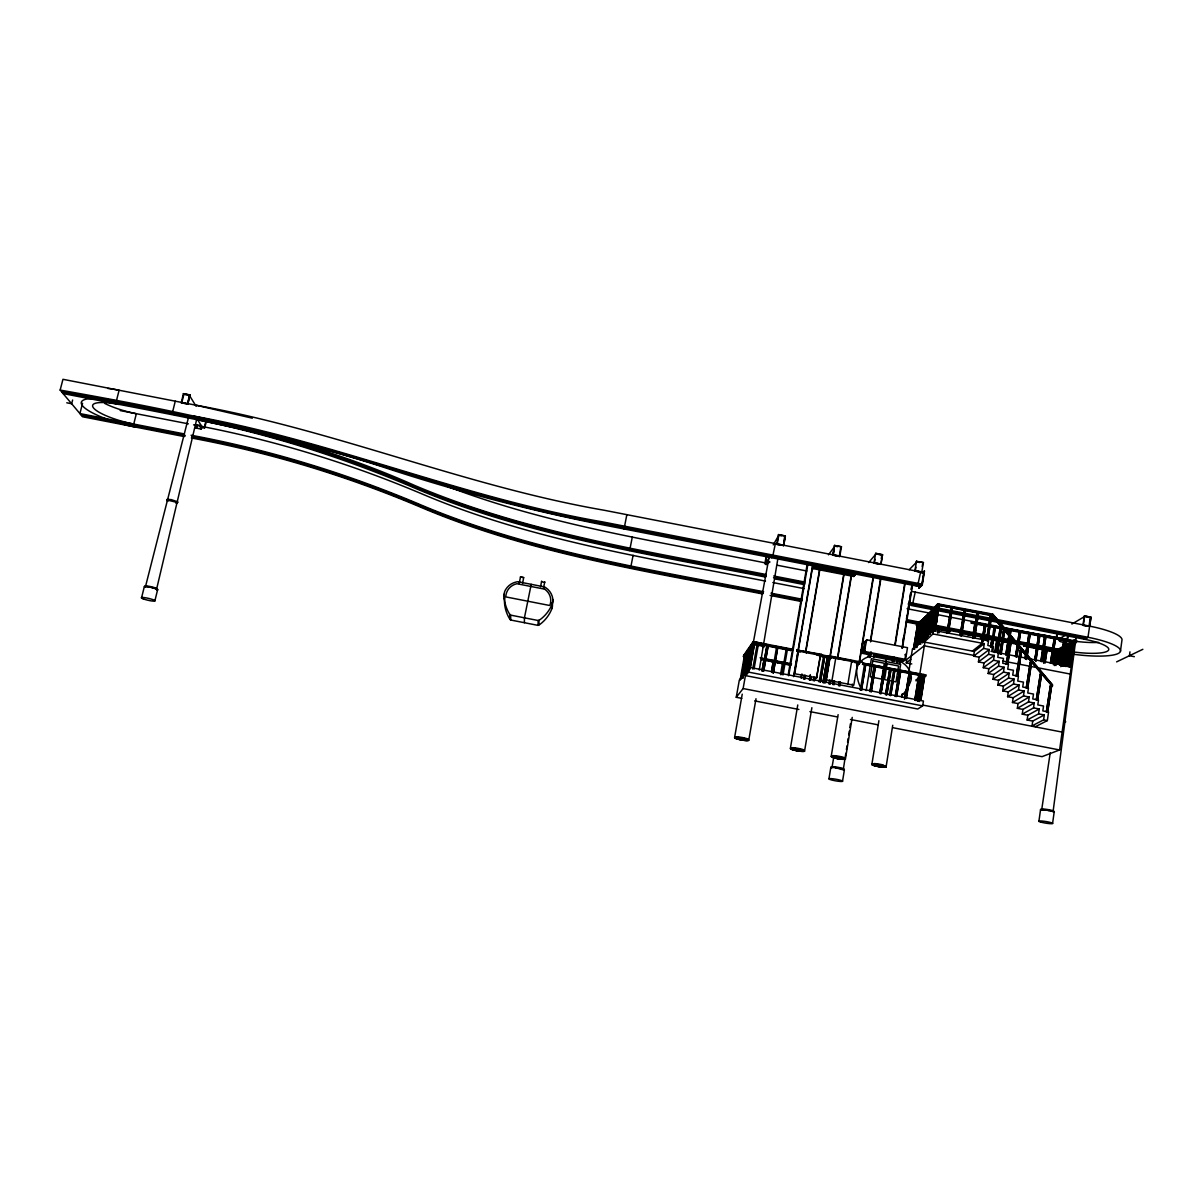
<?xml version="1.0" encoding="UTF-8"?>
<svg xmlns="http://www.w3.org/2000/svg" width="1203" height="1203" viewBox="0 0 1203 1203"><rect width="100%" height="100%" fill="white"/><g stroke="black" fill="none" stroke-linecap="round" stroke-linejoin="round"><path stroke-width="1.5" d="M523.666 577.59L520.508 576.974L523.666 577.59L522.643 583.275M524.388 622.703L524.433 617.816L531.215 584.327M201.833 426.464L201.202 429.065L195.818 428.012L197.127 425.877L195.954 424.629L197.127 425.877M196.706 427.636L196.796 425.336L195.924 425.17M201.202 429.065L200.45 426.057L201.337 425.682L195.954 424.629M504.207 594.026L504.192 594.432A36.902 36.195 3.4 0 0 509.125 613.35L510.553 615.109L538.237 620.522L540.327 619.455A36.917 36.18 -0.2 0 0 552.252 603.846L552.388 603.455A9.007 8.842 3.8 0 0 552.884 599.771L552.824 598.989A16.406 16.105 2.5 0 0 545.876 587.756L544.929 587.169A3.624 3.549 3.7 0 0 543.891 586.808L518.553 581.846A3.624 3.549 0 0 0 517.516 581.786L516.358 581.966A16.421 16.105 -0.1 0 0 505.546 589.726L505.185 590.432A9.007 8.827 -1 0 0 504.207 594.026L504.433 599.665A36.346 35.684 3.2 0 0 509.305 618.297L510.719 620.026L537.982 625.365L540.027 624.312A36.361 35.654 -0.4 0 0 551.786 608.929L551.921 608.538A8.872 8.707 3.7 0 0 552.418 604.914L552.342 604.132A16.165 15.88 2.4 0 0 552.087 602.673M537.982 625.365L538.237 620.522M538.794 625.199L539.064 620.357M541.576 581.741L544.733 582.357M551.921 608.538L552.884 599.771M1053.061 811.739L1076.099 637.44M1120.429 651.379L1121.918 640.402A46.737 9.835 7.7 0 0 1089.542 626.116L911.558 591.41M1129.963 651.861L1129.452 655.725L1134.369 656.688M1069.723 666.823L1071.256 666.853L1074.715 642.131L1073.557 641.921L1069.723 666.823L1073.196 642.116L1074.715 642.131L1059.602 749.965L1042.009 756.657L892.821 727.695M1074.084 640.071L1073.918 641.244L1076.324 641.71L1076.49 640.537L1074.084 640.071L1063.903 645.936M1070.926 667.048L1069.723 666.823L1070.926 667.048L1074.715 642.131L1073.196 642.116M1075.828 642.748L1076.655 641.154L1075.828 642.748L971.302 623.169L971.483 621.996L1072.971 640.477M1052.61 823.243L1054.204 811.89M1082.895 625.274L1084.399 615.906L1090.971 617.184L1089.692 626.432L1082.895 625.274L1089.692 626.432M1083.407 624.913L1084.58 616.568L1090.249 617.665L1089.076 626.026M938.31 608.974L1086.79 637.921L1087.978 637.274L1090.971 617.184M1054.745 665.379L1056.565 652.507L1055.091 652.477L1053.512 663.5M1032.054 725.86L1043.602 719.875L1044.309 714.958L1032.73 721.063L1032.054 725.86L1035.693 726.552L1047.347 720.582L1048.565 711.996L1042.836 710.913L1043.527 706.011L1037.798 704.928L1038.505 700.026L1032.775 698.943L1033.482 694.056L1027.753 692.973L1028.46 688.086L1022.73 687.018L1023.452 682.131L1017.738 681.063L1018.445 676.191L1012.731 675.109L1013.437 670.251L1007.738 669.184L1008.46 664.327L1002.746 663.244L1003.467 658.402L997.768 657.334L998.49 652.477L992.791 651.409L993.513 646.582L987.828 645.5L988.55 640.673L933.483 630.342L924.776 638.522L924.22 642.056L974.325 651.44L984.295 643.605L932.911 633.951L924.22 642.056M937.723 603.816L939.137 604.492L937.723 603.816L937.528 605.019L939.513 605.951L929.904 615.951L927.513 615.5L937.528 605.019L991.919 615.771L1052.369 686.221L1052.535 685.003L992.655 614.101L937.723 603.816L927.693 614.342L930.084 614.778L934.896 609.771M1055.918 663.876L1057.753 650.943L1059.257 650.988L1057.422 663.921M1055.993 665.545L1058.099 650.763L1059.257 650.988M1064.294 639.801L1064.038 641.62C1067.211 642.582 1056.475 642.643 1059.738 638.913M1057.076 664.101L1058.911 651.169M1060.339 640.898L1061.151 638.763L1060.339 640.898L1059.467 640.733M1058.354 664.251L1060.46 649.409L1061.963 649.44L1059.858 664.297M1058.685 664.071L1060.79 649.214L1061.963 649.44M1059.783 662.627L1061.362 651.485M1060.069 665.003L1063.888 640.116L1065.091 640.342L1061.272 665.229L1060.069 665.003L1061.587 665.033L1065.166 639.966M1060.384 664.808L1063.888 640.116M1060.971 663.424L1061.708 658.236M1062.204 654.763L1062.941 649.575M1038.896 821.408L1040.49 810.1A7.143 0.842 9.2 0 1 1047.497 810.16A7.143 0.842 9.2 0 1 1054.099 812.311M1060.82 666.703L1063.527 647.65L1064.354 648.071M1062.084 666.041L1064.79 646.928L1066.309 646.958L1065.136 646.733L1062.429 665.861M1063.257 666.267L1066.249 646.387M1063.602 666.086L1066.384 646.297M1064.61 666.297L1067.557 645.349M1064.956 666.116L1067.918 645.154L1069.091 645.379L1066.144 666.342M1065.783 666.522L1068.505 647.319M1067.151 666.552L1070.369 643.74L1071.903 643.77L1068.7 666.597M1067.497 666.372L1070.715 643.545L1071.903 643.77M1068.339 666.793L1071.557 643.966M1034.234 702.988L1022.941 709.394L1022.249 714.161L1033.527 707.89L1034.234 702.988L1028.505 701.905L1017.347 708.326L1018.054 703.56L1029.212 697.018L1028.505 701.905M1044.64 636.507L1041.091 661.184L1042.294 661.409L1045.843 636.733L1044.64 636.507L1040.79 661.379L1042.294 661.409M1040.324 674.056L1036.324 699.845L1040.324 674.056L1041.557 674.297L1037.572 700.086L1041.557 674.297M1041.993 661.605L1045.843 636.733M1043.663 663.033L1045.843 649.966L1043.993 662.853M1045.091 661.424L1047.001 650.191L1045.151 663.079M1039.272 708.973L1027.828 715.229L1027.136 720.011L1038.565 713.875L1039.272 708.973L1033.527 707.89M1054.264 638.312L1050.43 663.199L1054.264 638.312L1055.467 638.537L1051.633 663.424M1051.888 661.665L1055.467 638.537M1056.189 638.988L1056.941 633.695M1053.181 662.988L1055.091 651.755L1053.257 664.642M1056.655 638.823L1057.347 634.041M1050.354 685.951L1046.384 711.815L1050.354 685.951L1051.602 686.191L1047.633 712.041L1051.602 686.191M1053.843 663.319L1055.422 652.297M1054.339 663.199L1055.903 652.176L1054.76 651.951M1054.399 665.56L1056.249 651.981M1025.091 658.432L1028.971 633.575L1030.174 633.801L1026.58 658.462L1025.091 658.432L1028.971 633.575M1025.482 659.274C1026.565 641.349 1030.264 642.928 1026.64 659.485M1026.294 658.658L1030.174 633.801M1024.189 691.048L1013.167 697.74L1012.46 702.507L1023.482 695.935L1024.189 691.048L1018.475 689.966L1007.588 696.687L1008.294 691.92L1019.182 685.093L1018.475 689.966M1026.294 687.921L1030.294 662.191L1031.542 662.432L1027.843 687.981L1026.294 687.921L1030.294 662.191M1027.527 688.161L1031.542 662.432M1034.715 660.252L1036.234 660.267L1034.715 660.252L1038.595 635.364L1039.798 635.59L1035.888 661.274M1035.001 659.214L1036.324 650.026M1035.016 660.041L1038.595 635.364M1035.572 661.47L1039.798 635.59M1009.182 673.199L998.55 680.327L997.843 685.063L1008.475 678.071L1009.182 673.199L1003.482 672.116L992.986 679.274L993.693 674.537L1004.189 667.259L1003.482 672.116M1016.941 656.658L1015.738 656.417L1019.362 631.77L1020.565 631.996L1016.941 656.658L1015.452 656.627L1019.362 631.77M1015.873 656.372L1017.422 645.785M1016.655 656.853L1020.565 631.996M1014.189 679.139L1003.422 686.116L1002.716 690.868L1013.467 684.011L1014.189 679.139L1008.475 678.071M1019.377 644.206L1019.542 643.079L995.964 639.034L995.798 640.161L1018.761 644.597M1016.279 676.041L1020.309 650.357L1021.542 650.597L1017.828 676.071L1016.279 676.041L1020.309 650.357M1017.527 676.266L1021.542 650.597M1057.287 652.567L1023.768 646.086L1023.933 644.943L1056.339 650.703M1023.768 646.086L1024.565 644.552M1000.415 626.793L996.355 652.342L1000.415 626.793L1001.648 627.019L997.588 652.582M997.858 650.763L1001.648 627.019M999.783 653.68L1003.723 628.838L1004.911 629.064L1001.257 653.695L999.783 653.68L1003.723 628.838M988.836 668.748L988.129 673.485L998.49 666.191L999.212 661.334L993.513 660.267L983.287 667.71L988.836 668.748L999.212 661.334M1000.986 653.906L1004.37 631.034M1005.828 654.823L1009.753 629.966L1010.956 630.192L1007.317 654.838L1005.828 654.823L1009.753 629.966M1007.031 655.049L1008.595 644.492M1009.122 640.973L1010.956 630.192M1006.31 664.176L1010.355 638.567L1011.588 638.793L1007.828 664.206L1006.31 664.176L1010.355 638.567M1007.543 664.402L1011.588 638.793M939.032 605.711L935.092 630.913L938.896 605.65L937.919 605.485L933.859 630.673L935.092 630.913L939.272 605.47L937.919 605.485L933.859 630.673L939.272 605.47M982.129 641.064L984.52 625.244L985.723 625.47L983.332 641.289M982.866 639.605L982.325 643.229L972.4 651.079M983.332 639.74L985.723 625.47M983.573 648.432L989.257 649.5L979.152 657.199L973.618 656.161L983.573 648.432L984.295 643.605M990.505 615.049L986.43 640.537L990.505 615.049L991.738 615.274L987.663 640.778L991.738 615.274M983.287 667.71L983.994 662.973L994.234 655.409L988.535 654.342L978.445 661.936L983.994 662.973M988.535 654.342L989.257 649.5M990.52 647.079L991.904 639.545L990.806 646.883M990.941 646.597L994.114 627.034L995.317 627.259L991.889 650.131M991.678 647.304L992.49 641.8M991.964 647.109L995.317 627.259M996.385 639.77L996.55 638.628M993.513 660.267L994.234 655.409M994.761 652.537L996.896 639.996L995.061 652.357M1050.234 752.627L1041.678 809.89M1063.226 665.83L1067.647 636.282M971.302 623.169L971.994 621.56M972.535 637.71L974.926 623.44L976.129 623.665L973.994 637.725M972.791 637.5L974.926 623.44M977.377 612.598L973.272 638.071L977.377 612.598L978.61 612.823L974.505 638.312L978.61 612.823M973.618 656.161L974.325 651.44M978.445 661.936L979.152 657.199M981.874 641.274L984.52 625.244M935.092 630.913L938.941 605.695M960.129 635.605L964.25 610.147L965.483 610.372L961.618 635.62L960.129 635.605L964.25 610.147M960.986 632.928L961.152 631.786L984.129 636.237L983.964 637.364L960.43 633.334M961.362 635.846L965.483 610.372M845.829 753.273L843.243 769.86L835.619 767.725M846.401 749.589L846.972 745.905M847.559 742.206L848.13 738.522M848.701 734.838L849.273 731.153M849.859 727.469L850.431 723.785M937.498 632.913L938.34 629.034L939.483 629.259L938.911 632.928M937.769 632.703L938.34 629.034M951.152 607.68L946.987 633.139L951.152 607.68L952.37 607.921L948.22 633.379M948.505 631.575L952.37 607.921M926.957 627.229L949.859 631.65L950.565 630.116L924.115 624.989M949.859 631.65L950.565 630.116M921.408 639.184L922.22 633.996M922.761 630.537L923.318 627.079M923.859 623.62C926.686 620.989 922.1 618.808 924.4 620.162M921.107 642.432L924.656 619.951M922.596 642.763L921.423 642.537L925.513 617.996L926.686 618.222L922.851 642.552M923.964 634.071L924.521 630.598M925.062 627.124L925.603 623.65M923.453 640.913L927.558 616.237L928.731 616.477L925.167 639.184M923.438 626.537L916.385 625.184L927.844 614.372L930.205 614.823L918.701 625.62M914.671 700.296L918.897 674.898L920.115 675.124L915.889 700.537M918.897 674.898L914.927 700.131L916.145 700.372M925.182 637.65L925.739 634.146M915.678 699.966L929.468 613.801L930.671 614.026L926.566 638.868M916.175 698.732L920.115 675.124M917.438 701.199L921.348 677.755L922.566 677.981L918.912 701.274M927.693 634.793L928.806 629.094M917.694 701.033L921.348 677.755M927.739 636.417L931.859 611.41L933.077 611.635L929.468 634.658M929.423 631.349L930.25 627.47L929.107 627.259M918.927 699.65L919.498 696.071M920.34 690.702L920.896 687.124M921.453 683.545L922.566 677.981M929.393 632.973L930.25 627.47M919.498 699.86L923.423 676.281L924.641 676.522L920.972 699.92M919.468 701.484L923.423 676.281M934.295 608.974L930.145 634.161L934.295 608.974L935.513 609.199L931.889 632.387M920.716 700.101L924.641 676.522M932.205 629.034L933.889 618.342M934.445 614.778L935.513 609.199M936.761 606.507L932.596 631.861L936.761 606.507L937.994 606.748L934.34 630.086M921.468 679.289L926.145 674.943L862.762 663.139L862.566 664.342L923.002 676.041L923.182 674.838L862.762 663.139M932.911 633.951L933.483 630.342M934.099 630.462L938.039 605.229M751.048 646.733L752.236 646.973L751.048 646.733L745.86 675.665L917.739 709.003L922.671 705.89L923.438 701.048L749.394 667.304L746.687 670.913M886.055 767.108A7.323 0.947 9.8 0 0 876.611 764.416A7.323 0.947 9.8 0 0 874.235 765.649A7.323 0.947 9.8 0 0 886.055 767.108L892.731 725.259M915.227 592.132L912.641 603.966M897.754 660.191L903.273 661.259L905.618 659.409L907.483 647.68L866.777 639.816L862.22 644.086M920.671 571.921L917.949 584.327M911.784 663.936L906.28 662.868L906.821 659.439L924.205 645.8L975.317 655.695M922.115 573.094L924.46 571.169L922.25 585.109L919.107 587.966L919.408 584.447M922.175 566.553L922.716 563.079M901.739 697.394L902.28 693.936M919.107 587.966L919.663 584.508M901.979 697.229L902.521 693.77M916.536 561.23L914.836 571.004L921.739 572.327L923.423 562.553L916.385 561.38L923.423 562.553M194.51 417.23C333.066 441.907 463.245 498.659 601.966 522.734L921.047 584.929L921.919 584.132L923.769 572.523L604.267 510.267C465.441 486.253 334.93 430.193 196.345 405.276M918.866 587.906L922.009 585.064L924.22 571.109M904.445 699.184L905.588 691.981M908.731 672.146L912.415 648.988L927.979 636.207M916.385 625.184L927.844 614.372M909.182 673.018L904.942 698.417L909.182 673.018L910.4 673.244L906.4 698.477M917.062 623.635L916.881 624.763L950.4 631.244M913.513 648.853L917.528 624.808L913.513 648.853L914.912 648.883L913.754 648.658M906.43 696.853L910.4 673.244M915.543 643.575L916.115 639.906M916.701 636.237L917.287 632.567M917.859 628.898L918.686 625.034L915.197 647.049M916.626 647.515L915.453 647.289L919.498 623.124L920.656 623.349L916.866 647.319M919.498 623.124L915.453 647.289M916.731 644.011L917.303 640.342M917.889 636.673L918.46 633.004M919.047 629.349L919.618 625.68M920.49 620.673L920.31 621.816L922.641 622.267M916.972 643.816L919.573 627.304M917.784 640.146L918.37 636.462M918.957 632.778L919.829 627.244M917.423 645.725L921.483 621.44L922.641 621.665L919.137 643.906M917.678 645.53L921.483 621.44M923.483 619.725L919.408 644.131L920.836 644.161M923.754 617.876L923.573 619.019L925.919 619.485M871.874 764.356L878.897 720.687M885.709 694.462L889.754 669.244L890.972 669.485L886.927 694.702L885.468 694.642L889.754 669.244M886.686 694.868L890.972 669.485M892.16 661.665L892.761 657.996M894.821 645.109L904.867 582.538M895.258 644.748L905.303 582.117M893.603 660.447L894.145 657.079M894.07 661.575L894.611 658.191M889.363 695.394L893.649 669.996L894.852 670.236L890.821 695.454M890.581 695.635L894.852 670.236M896.897 662.823L897.438 659.455M897.633 662.267L898.175 658.883M899.423 663.079L900.009 659.394M902.942 640.988L903.528 637.304M906.476 618.898L907.062 615.214M907.648 611.545L909.408 600.492M909.994 596.823L910.596 593.139M911.182 589.455L911.769 585.771M899.664 663.139L900.25 659.455M902.009 648.402L910.821 593.199M911.408 589.515L912.009 585.831M900.1 662.793L900.686 659.109M902.461 648.056L912.746 583.575M895.197 696.522L899.468 671.124L900.686 671.364L896.656 696.582M895.438 696.357L900.641 664.417L885.904 661.53L881.137 691.725L886.115 661.575L871.378 658.703L866.175 690.627M915.393 570.628L915.949 567.154M896.701 694.958L900.686 671.364M873.904 657.635L874.446 654.252M869.904 691.62L874.22 666.236L875.438 666.477L871.348 691.68M870.13 691.439L874.22 666.236M871.122 691.86L875.438 666.477M879.859 693.334L883.934 668.116L885.152 668.357L881.077 693.575L879.634 693.499L883.934 668.116M880.852 693.74L886.4 659.154M873.934 563.109L875.634 553.335L882.536 554.673L880.957 564.282L873.934 563.109L880.957 564.282M854.596 662.462L858.04 663.124L858.671 661.545L828.641 655.725L828.055 657.319L828.641 655.725M875.047 559.26L874.476 562.733L880.416 563.876M858.04 663.124L858.671 661.545M859.062 662.853L873.258 576.448M859.153 664.357L873.664 576.011M845.378 759.198A7.293 0.962 9.9 0 0 835.799 756.476A7.293 0.962 9.9 0 0 833.709 757.77A7.293 0.962 9.9 0 0 845.378 759.198L852.235 717.394M870.13 654.838L862.777 653.424L864.656 641.785M842.506 781.364A6.977 0.827 10 0 0 833.393 778.837A6.977 0.827 10 0 0 831.318 779.905A6.977 0.827 10 0 0 842.506 781.364L844.356 770.085A6.977 0.872 10 0 0 836.987 767.77A6.977 0.872 10 0 0 831.153 767.95M862.777 653.424L865.092 646.327L864.145 652.176L904.806 660.041L905.739 654.191L904.927 654.838M864.145 652.176L866.777 639.816M862.566 664.342L863.198 662.748M881.273 558.673L881.844 555.2L878.882 554.628M860.386 689.56L864.506 664.357L865.724 664.597L861.604 689.8L860.175 689.74L861.604 689.8M880.822 564.433L882.536 554.673M861.393 689.966L865.724 664.597M870.476 640.402L880.686 577.891M868.175 656.612L868.777 652.928M870.581 641.891L881.092 577.455M869.649 657.515L870.476 652.447M870.34 656.943L871.167 651.876M838.536 685.665L839.138 682.071M838.747 685.484L839.333 681.89M839.754 685.89L840.356 682.296M839.965 685.725L840.551 682.116M831.198 756.446L838.115 714.657M828.957 778.717L830.822 767.439M759.258 670.131L777.724 559.515M823.228 680.838L827.348 657.289L822.927 682.642M824.145 682.868L828.566 657.53L824.341 682.687L823.123 682.462M825.544 682.823L844.025 572.583M825.905 682.507L844.085 573.981M828.822 683.77L829.619 679.996M830.04 684.011L830.837 680.236M832.656 684.522L833.258 680.928M832.852 684.342L833.453 680.748M837.363 658.567L850.837 577.711M837.724 658.221L851.529 575.44M833.859 684.763L834.461 681.169M834.07 684.582L834.671 680.988M814.22 565.44L813.664 568.718L853.844 576.478L854.942 572.854M809.679 678.206L810.296 674.627M809.378 680.011L810.175 676.236M811.198 676.657L810.596 680.236L811.393 676.462M832.837 555.184L834.581 545.425L841.468 546.748L839.724 556.508L832.837 555.184L834.581 545.425M834.265 549.606L833.393 554.809L839.333 555.951L840.792 547.275M813.213 680.748L814.01 676.973M814.431 680.988L815.228 677.214M820.296 655.695L816.536 677.996L820.491 655.5L818.1 655.034M804.536 751.258A7.263 0.962 10.1 0 0 794.822 748.522A7.263 0.962 10.1 0 0 793.003 749.86A7.263 0.962 10.1 0 0 804.536 751.258L811.875 707.695M821.484 654.342L820.897 655.921L821.484 654.342L797.003 650.071L796.807 651.259L800.251 651.921M819.093 681.89L823.529 656.552L824.732 656.793L820.506 681.951M820.311 682.131L824.536 656.988M796.807 651.259L797.348 649.665M793.559 676.627L812.732 564.643M793.875 676.297L813.063 564.207M816.732 677.8L794.687 673.755L798.506 651.47M813.664 568.718L814.702 565.094M801.078 678.086L801.709 674.417M805.454 652.387L819.529 569.771M801.409 677.77L802.025 674.101M805.784 652.041L819.875 569.32M790.356 748.507L797.769 704.958M806.431 653.124L806.266 652.327M803.499 678.868L804.281 675.094M805.318 675.515L804.702 679.109L805.499 675.334M780.491 674.703L782.416 663.59M781.83 674.672L786.16 649.545M783.033 674.898L787.364 649.785M753.664 645.034L755.755 642.071L755.409 643.71L790.551 650.522L791.093 648.928L753.334 641.605L743.634 655.424L743.439 656.567L745.755 657.018M790.551 650.522L791.093 648.928M788.176 674.883L807.348 563.32M788.717 675.77L807.95 563.831M762.552 670.718L766.943 645.59L762.401 670.898M763.063 671.319L765.153 660.026L763.349 670.357M763.604 671.139L768.146 645.831L763.77 670.943M773.273 661.605L771.484 671.921L773.123 661.785M772.266 672.597L776.476 647.68M772.657 672.161L774.281 662.011M831.95 767.664L833.859 756.627M752.852 646.101L751.514 646.071L747.258 670.748M747.063 671.485L751.649 645.861M748.988 670.282L747.634 670.236L752.176 645.109L753.379 645.349L748.537 672.116L745.86 675.665M749.424 662.913L750.055 659.379M750.672 655.83L751.304 652.282M753.334 643.47L748.762 668.733L753.334 643.47L754.537 643.71L750.131 668.778M743.439 656.567L753.334 641.605M767.258 564.327L767.83 562.027L766.206 564.688L766.702 561.921L769.529 562.478M753.845 645.665L754.055 644.477M749.98 668.973L754.401 643.921L753.183 643.68M755.409 643.71L755.92 642.101L769.679 645.244M752.687 669.018L757.243 643.71L758.461 643.951L754.04 669.063M775.364 543.606L772.792 556.042M776.702 544.342L778.476 534.598L785.364 535.921L783.679 545.515L776.702 544.342L783.679 545.515M777.258 543.967L778.777 535.32L781.739 535.891M748.717 740.416A7.233 0.962 10.3 0 0 738.822 737.634A7.233 0.962 10.3 0 0 737.394 739.048A7.233 0.962 10.3 0 0 748.717 740.416L756.01 698.717M783.8 541.651L784.702 536.463M783.589 545.666L785.364 535.921M761.905 671.094L763.995 659.8L762.191 670.131M741.785 698.372L736.251 697.304L739.304 680.161L746.251 670.823M743.695 656.191L743.905 655.049M743.965 655.815L744.161 654.673M745.484 656.462L744.326 656.236L740.071 680.296M741.379 678.597L745.304 656.402M741.484 678.552L745.138 657.921M742.04 677.65L746.477 653.184L742.04 677.65L743.213 677.875M742.582 677.394L746.552 654.943M743.108 676.221L747.424 651.831L748.732 651.861L747.424 651.831M747.544 649.831L747.379 651.003L749.74 651.455M743.243 676.056L747.559 651.635M743.649 675.966L745.183 667.289M745.8 663.815L746.416 660.357M747.033 656.883L747.634 653.409L746.341 653.379M748.296 650.658L749.469 650.883L748.296 650.658L743.965 675.154M749.003 648.688L749.198 647.515M744.732 674.537L749.409 649.079L750.582 649.304M745.424 673.199L749.785 648.537L751.108 648.567L749.785 648.537M745.454 673.635L749.92 648.342M764.973 563.034L766.356 555.591M734.567 737.65L742.236 694.176M736.251 697.304L743.123 688.552L750.386 647.68L751.71 647.71L750.386 647.68M750.522 647.485L746.01 672.417M766.717 556.117L765.273 564.357L768.958 558.087M751.439 645.199L751.649 644.011M753.364 642.342L769.318 555.981M633.109 555.29L630.868 566.643M626.853 514.658L624.402 527.109M632.312 536.989L629.966 548.869M540.568 586.778L541.621 581.094M543.425 588.447L544.779 581.726M519.14 583.696L520.508 576.974M623.981 528.959L624.192 528.042M156.525 589.44L196.781 418.975M154.946 600.628L157.623 589.65M200.36 428.343L200.45 426.057M204.164 428.042L205.668 421.862M204.525 428.373L206.299 421.727M187.488 403.561L189.472 395.471L183.864 394.373L181.864 402.464M187.818 404.073L189.894 394.915L183.382 393.652L181.307 402.81L187.818 404.073L189.894 394.915M141.518 598.011L144.225 587.034A7.038 1.023 13.1 0 1 151.292 587.38A7.038 1.023 13.1 0 1 157.428 590.147M195.818 428.012L196.45 425.411M175.262 401.17L172.6 411.982L173.337 413.095M133.744 424.058A34.827 7.91 14.8 0 1 93.428 407.832A34.827 7.91 14.8 0 1 118.932 404.434L116.36 401.02A46.436 10.556 14.8 0 0 82.36 405.561A46.436 10.556 14.8 0 0 136.104 427.2L133.744 424.058L136.345 413.712A34.782 8.09 14.9 0 1 104.586 403.351M116.36 401.02L119.112 390.238A46.376 10.797 14.9 0 0 107.834 388.449M145.322 587.259L188.51 417.366M82.571 403.231L79.909 413.576L183.999 433.862M72.616 400.028L71.654 403.742L66.782 402.794M765.8 575.35C637.349 551.726 507.064 528.779 387.02 475.14C283.171 431.14 171.262 412.178 61.127 391.231L60.15 390.073L62.962 379.306L196.675 405.351L252.329 418.178M629.53 550.523L629.755 549.696M630.447 568.177L630.658 567.41M778.476 534.598L785.258 536.087M773.213 544.914L778.777 535.32M771.694 557.756L772.236 556.899M744.326 656.236L745.349 656.658M745.259 654.913L741.108 678.898M749.409 649.079L750.446 649.5M753.454 646.206L755.544 643.274M828.476 554.824L833.784 547.591M841.468 546.748L834.461 545.576M853.844 576.478L855.664 574.057M839.724 556.508L832.957 555.019M875.634 553.335L882.4 554.824M868.641 562.568L875.904 554.057M928.536 614.086L929.513 614.538M909.167 569.726L916.776 561.936L919.754 562.508M914.836 571.004L921.739 572.327M829.769 657.53L826.025 679.83L853.784 685.214L857.679 662.703L855.273 662.236M929.468 613.801L930.671 614.026M931.859 611.41L933.077 611.635M937.994 606.748L936.52 606.748M834.13 657.259L833.935 658.447M835.649 658.673L831.92 680.973M922.355 573.139L924.46 571.169M863.724 647.545L861.273 649.815L864.927 650.522M916.22 585.921L917.092 585.124M852.371 660.793L852.16 661.981M851.574 661.755L847.889 684.071M911.829 604.688L911.017 605.41L1084.429 639.229A35.098 7.188 7.8 0 1 1108.399 650.357A35.098 7.188 7.8 0 1 1074.189 652.041M925.513 617.996L926.686 618.222M927.558 616.237L928.731 616.477M920.656 623.349L919.242 623.334M922.641 621.665L921.227 621.65M992.655 614.101L1052.535 685.003M991.919 615.771L1052.369 686.221M906.28 662.868L910.761 659.394M897.964 669.951L897.769 671.154M948.46 631.244L947.573 630.823M961.152 631.786L965.904 633.214M962.626 633.364L963.783 633.59M1040.941 636.222L1041.723 634.613L1057.632 638.146M982.671 637.755L983.828 637.981M999.182 640.432L1002.114 641.259M1084.399 615.906L1090.76 617.304M1071.873 624.041L1084.58 616.568M1059.602 638.582L1065.948 634.943M1054.234 651.485L1062.625 646.658M1073.557 641.921L1054.069 652.627L1056.369 653.064L1076.324 641.71M1069.181 644.718L1072.099 643.034M1065.046 639.65L1068.249 637.831M1060.445 652.026L1061.527 651.44M1073.632 654.282A46.797 9.579 7.8 0 0 1119.963 652.206A46.797 9.579 7.8 0 0 1087.978 637.274L1084.369 639.214L1085.602 638.582L908.13 603.981M1116.61 661.876L1142.85 649.304M762.822 646.778L763.92 646.507L761.559 645.184L753.379 643.966M762.702 647.47L763.8 647.184L761.439 645.876L753.258 644.658M1064.053 722.567L1065.527 721.95L1064.023 721.334M166.961 499.982L177.728 502.583L175.803 503.095M175.954 502.448L177.879 501.937L171.412 499.651L167.112 499.335L166.706 500.433L167.939 501.185M1043.257 809.814L1048.986 810.566M941.513 605.109L950.55 606.793M954.159 607.47L957.768 608.147M961.392 608.823L983.062 612.868M986.671 613.545L990.28 614.222M937.528 605.019L992.475 615.289M977.107 612.823L978.34 613.064M990.219 615.289L991.452 615.515M934.069 609.214L935.272 609.44M971.483 621.996L980.64 623.71M984.295 624.402L1019.106 630.928M1022.776 631.605L1039.272 634.703M1061.302 638.823L1070.49 640.552M971.813 622.718L1076.49 642.342M1010.054 638.778L1011.287 639.019M1020.009 650.567L1021.257 650.808M1000.054 653.47L1001.257 653.695M1006.114 654.612L1007.317 654.838M1025.377 658.236L1026.58 658.462M1050.73 663.003L1051.948 663.229M1029.994 662.402L1031.242 662.627M998.49 666.191L1004.189 667.259M1040.009 674.251L1041.242 674.492M988.129 673.485L993.693 674.537M1050.039 686.146L1051.287 686.372M992.986 679.274L998.55 680.327M1013.467 684.011L1019.182 685.093M997.843 685.063L1003.422 686.116M1002.716 690.868L1008.294 691.92M1023.482 695.935L1029.212 697.018M1007.588 696.687L1013.167 697.74M1012.46 702.507L1018.054 703.56M1017.347 708.326L1022.941 709.394M1038.565 713.875L1044.309 714.958M1022.249 714.161L1027.828 715.229M1043.602 719.875L1047.347 720.582M1027.136 720.011L1032.73 721.063M834.852 546.132L837.814 546.703M778.732 544.252L783.183 545.109M916.881 570.914L921.348 571.771M814.205 567.951L854.476 575.726M769.905 561.861L767.063 561.305L767.589 562.448M927.648 615.53L930.024 615.996M1063.873 647.003L1066.219 647.455M1063.738 647.079L1066.099 647.545M969.438 633.906L1008.325 641.425M1011.858 642.101L1017.167 643.124M932.415 627.109L939.468 628.477M942.987 629.154L950.039 630.522M980.656 636.582L994.746 639.304M1023.933 644.943L1057.437 651.424M917.287 625.019L918.445 625.229M967.498 634.688L971.032 635.379M981.046 637.319L1002.219 641.41M1004.625 641.876L1008.159 642.552M1024.385 645.695L1057.948 652.176M1045.512 650.161L1046.67 650.387M980.475 637.71L996.34 640.778M991.001 651.334L1071.287 666.853M1002.716 660.988L1070.264 674.056M864.852 651.515L905.618 659.409M863.423 652.823L870.807 654.252M874.491 654.973L904.009 660.688M873.814 655.56L894.07 659.485M797.003 650.071L853.077 660.928M773.198 645.921L790.762 649.319M818.566 654.718L827.363 656.417M836.145 658.116L839.664 658.793M842.025 659.259L845.529 659.936M797.153 650.853L821.288 655.53M828.446 656.913L858.476 662.733M863.002 663.951L925.949 676.146M753.123 642.793L790.897 650.116M816.987 655.169L831.664 658.011M766.792 645.8L767.995 646.026M827.153 657.485L828.371 657.725M820.13 656.252L831.273 658.402M921.092 677.936L922.295 678.161M751.514 646.071L752.717 646.297M760.116 657.755L791.529 663.845M761.604 658.477L791.198 664.221M761.694 659.244L791.333 664.988M761.409 659.62L789.228 665.018M803.679 678.687L804.882 678.913M809.559 679.83L810.777 680.056M829.017 683.59L830.235 683.83M922.46 705.003L1062.114 732.086M747.86 671.785L746.522 671.725L747.725 671.966M748.537 672.116L922.671 705.89M742.176 677.484L743.349 677.71M743.123 688.552L1059.602 749.965M754.672 700.883L798.882 709.454M809.935 711.605L837.559 716.973M850.461 719.469L878.085 724.838M190.029 395.125L183.382 393.652M187.698 403.862L181.307 402.81M60.15 390.073C180.691 411.606 302.179 435.336 414.644 485.441C526.628 532.899 647.755 551.365 766.311 574.553M62.105 392.404C182.134 413.847 303.111 437.471 415.11 487.365C526.899 534.749 647.831 553.124 766.176 576.297M63.082 393.561C170.134 414.494 278.194 432.99 382.178 466.749C454.132 490.613 527.531 509.846 601.861 524.643L919.303 586.523L920.175 585.726L601.906 523.696C463.516 499.516 333.637 442.824 195.322 418.358M120.21 410.569L188.345 423.832M193.593 424.854C272.87 439.636 350.268 463.381 424.448 494.959C533.14 540.673 650.552 558.583 765.499 581.094M191.051 435.23C270.434 450.042 347.923 473.817 422.178 505.455C530.989 551.26 648.537 569.184 763.634 591.726M80.812 414.644L184.691 434.884M191.728 436.253C270.946 451.035 348.268 474.764 422.388 506.343C530.989 552.057 648.297 569.951 763.153 592.447M185.382 435.907L81.699 415.712L82.586 416.764L184.27 436.584M192.405 437.275C271.457 452.027 348.629 475.711 422.599 507.23C531.155 552.929 648.432 570.763 763.228 593.259M191.352 437.967C270.84 452.704 348.464 476.403 422.809 508.102C531.14 553.711 648.176 571.515 762.747 593.981M921.919 584.132L602.011 521.786C462.96 497.786 332.494 441.005 193.698 416.088M766.416 563.124C658.748 541.485 548.824 525.5 445.817 485.786M777.439 565.275L806.837 571.004M773.664 575.996L804.927 582.087M909.784 602.538L1087.978 637.274M774.973 577.139L804.341 582.854M908.972 603.259L934.641 608.267M773.544 577.741L804.897 583.846M765.664 577.079C647.575 553.951 526.899 535.621 415.336 488.328C344.75 458.148 271.397 434.689 196.119 419.471M774.867 578.869L804.311 584.613M1060.475 638.086L1065.918 639.154M772.852 582.538L804.115 588.628M907.092 608.703L1065.226 639.545M770.988 593.169L802.296 599.259M907.227 619.725L920.115 622.237M923.799 622.959L1060.023 649.53M772.326 594.237L801.724 599.966M906.445 620.387L919.318 622.898M924.821 623.966L1058.941 650.131M772.431 595.064L801.905 600.808M906.851 621.274L917.904 623.425M925.272 624.868L997.092 638.868M1000.776 639.59L1008.129 641.034M1011.813 641.74L1015.497 642.462M1019.182 643.184L1056.008 650.357M770.1 595.41L801.348 601.5M906.085 621.936L917.122 624.086M935.498 627.665L939.167 628.387M948.355 630.177L961.212 632.688M1018.189 643.785L1031.046 646.297M1034.73 647.019L1043.918 648.808M1064.114 720.657L1065.617 721.74M166.871 499.786L168.089 500.538M61.624 391.817L81.248 415.17M174.074 414.208L174.811 415.321M197.066 418.87L202.826 428.057M189.472 395.471L196.134 406.328M509.937 614.643L510.102 619.575M510.628 615.124L510.779 620.041M504.463 599.244A8.872 8.707 -1.2 0 1 504.674 597.726M1040.911 810.145A6.707 0.797 9.2 0 1 1047.482 810.205A6.707 0.797 9.2 0 1 1053.693 812.236M1042.655 810.1A6.707 0.797 9.2 0 1 1042.099 808.972A6.707 0.797 9.2 0 1 1050.384 810.055A6.707 0.797 9.2 0 1 1053.783 811.559M831.559 767.995A6.541 0.812 10 0 1 837.032 767.83A6.541 0.812 10 0 1 843.935 770.01M831.664 767.334A6.541 0.827 10 0 1 837.138 767.153A6.541 0.827 10 0 1 844.055 769.334M144.631 587.124A6.601 0.947 13.1 0 1 151.262 587.44A6.601 0.947 13.1 0 1 157.022 590.041M144.796 586.462A6.601 0.962 13.1 0 1 151.428 586.778A6.601 0.962 13.1 0 1 157.187 589.38M1063.572 652.718A46.797 9.579 7.8 0 1 1060.324 652.101M1098.64 642.402A35.052 7.368 7.7 0 1 1075.693 641.319M881.303 766.251A6.872 0.902 9.8 0 1 877.814 765.694M872.686 764.236A6.872 0.902 9.8 0 1 872.416 763.725M873.934 763.559A6.872 0.902 9.8 0 1 883.513 765.078M885.483 765.8A6.872 0.902 9.8 0 1 885.739 766.311M736.371 736.822A6.797 0.902 10.3 0 1 745.74 738.296A6.797 0.902 10.3 0 1 747.138 739.83M735.65 737.604A6.797 0.902 10.3 0 1 735.123 737.033M861.844 690.116A41.91 40.3 41.2 0 1 856.656 670.688L856.656 670.206A10.21 9.85 40.4 0 1 857.589 666.146L857.98 665.349A18.616 17.955 40.9 0 1 869.694 656.537L870.987 656.312A4.105 3.97 39.7 0 1 872.145 656.387L900.641 661.936A4.12 3.955 40.8 0 1 901.739 662.327L902.897 663.018A18.646 17.94 41.6 0 1 911.152 675.725L911.257 676.627A10.225 9.835 41.7 0 1 910.866 680.793L910.716 681.229A41.849 40.361 40.2 0 1 901.378 696.026M852.792 686.176A41.203 39.654 41.4 0 1 852.22 684.026M856.566 664.943A18.301 17.669 41.1 0 1 857.889 663.951M859.303 663.094A18.301 17.669 41.1 0 1 862.34 661.785M845.062 758.401A6.842 0.902 9.9 0 1 843.604 758.582M832.1 756.356A6.842 0.902 9.9 0 1 831.754 755.815M833.198 755.634A6.842 0.902 9.9 0 1 839.529 756.401A6.842 0.902 9.9 0 1 844.732 757.875M792.281 747.68A6.827 0.902 10.1 0 1 798.521 748.431A6.827 0.902 10.1 0 1 803.815 749.935M1006.264 628.522L1006.099 629.68L1006.264 628.522M916.28 679.755L916.1 680.928L923.513 675.665L923.709 674.477L916.28 679.755M887.092 663.77L884.536 679.62L896.04 681.875L898.581 666.011L887.092 663.77M887.979 668.026L887.784 669.214L887.979 668.026M872.807 660.988L870.235 676.838L881.739 679.078L884.295 663.229L872.807 660.988M771.725 660.447L771.529 661.59L771.725 660.447M777.679 647.906L773.318 673.018L777.679 647.906M777.529 661.575L777.333 662.718L777.529 661.575M815.423 566.282L814.807 567.124L855.168 574.914L855.859 574.087L815.423 566.282M544.643 589.154L516.929 583.726A14.06 13.804 -0.1 0 0 505.771 596.899L549.831 605.515A14.06 13.804 2.6 0 0 544.643 589.154M1040.625 822.055A7.158 0.812 9.3 0 0 1052.52 823.649A7.158 0.812 9.3 0 0 1044.084 821.258A7.158 0.812 9.3 0 0 1040.625 822.055M143.112 598.823A7.038 0.977 13 0 0 154.751 601.109A7.038 0.977 13 0 0 146.826 598.011A7.038 0.977 13 0 0 143.112 598.823M874.521 765.664A6.872 0.887 9.8 0 0 885.619 767.018A6.872 0.887 9.8 0 0 876.761 764.491A6.872 0.887 9.8 0 0 874.521 765.664M875.017 765.664A6.12 0.797 9.8 0 0 884.882 766.882A6.12 0.797 9.8 0 0 877.002 764.627A6.12 0.797 9.8 0 0 875.017 765.664M737.65 739.048A6.797 0.902 10.3 0 0 748.281 740.326A6.797 0.902 10.3 0 0 739.003 737.71A6.797 0.902 10.3 0 0 737.65 739.048M738.101 739.048A6.045 0.797 10.3 0 0 747.559 740.176A6.045 0.797 10.3 0 0 739.289 737.86A6.045 0.797 10.3 0 0 738.101 739.048M833.98 757.785A6.842 0.902 9.9 0 0 844.942 759.108A6.842 0.902 9.9 0 0 835.95 756.567A6.842 0.902 9.9 0 0 833.98 757.785M834.461 757.785A6.09 0.797 9.9 0 0 844.205 758.973A6.09 0.797 9.9 0 0 836.205 756.702A6.09 0.797 9.9 0 0 834.461 757.785M793.273 749.86A6.827 0.902 10.1 0 0 804.1 751.183A6.827 0.902 10.1 0 0 794.972 748.597A6.827 0.902 10.1 0 0 793.273 749.86M793.739 749.875A6.075 0.797 10.1 0 0 803.363 751.033A6.075 0.797 10.1 0 0 795.243 748.747A6.075 0.797 10.1 0 0 793.739 749.875"/></g></svg>
